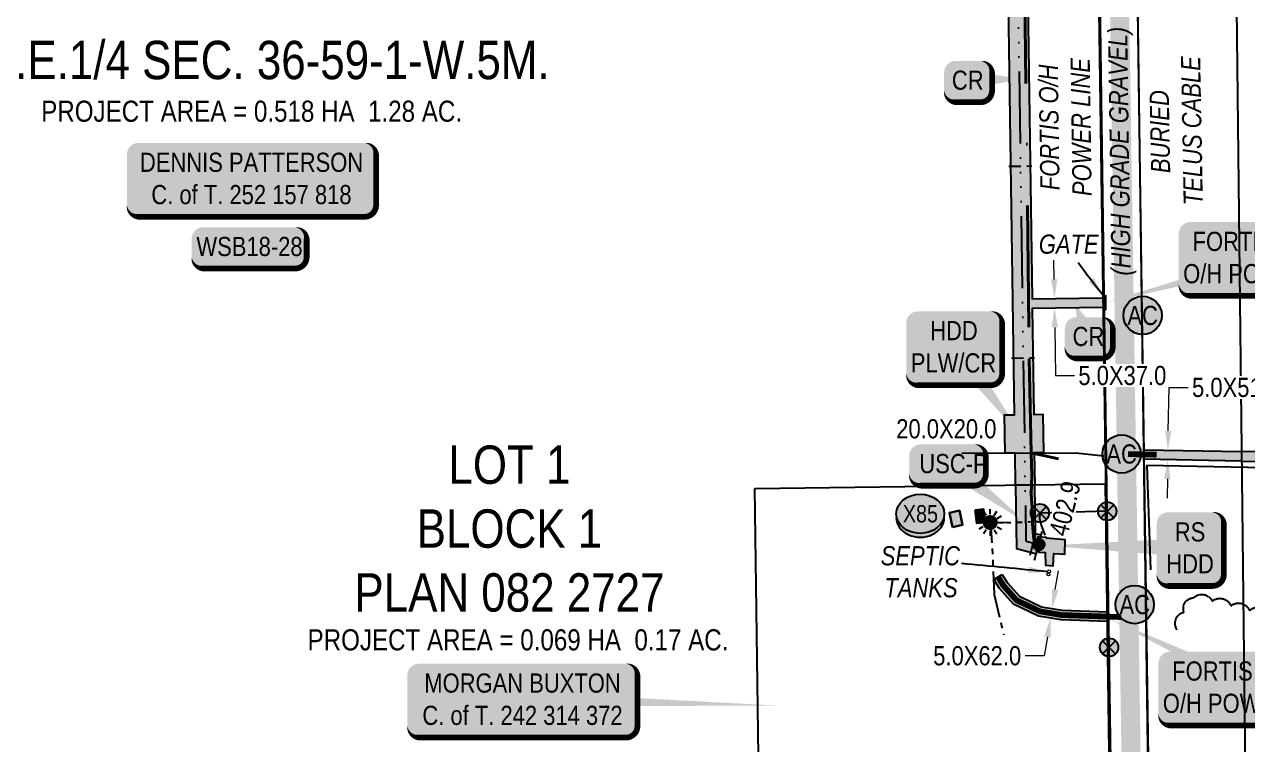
# Model space of a CAD drawing. Extents: x 57693 to 70573, y 5994359 to 6008381.
# Drawn here: x 64593 to 65230, y 5997800 to 5998175 of the extents above; entities that cross this region are included whole.
import ezdxf
from ezdxf.enums import TextEntityAlignment as Align

# ---------------------------------------------------------------- set-up
doc = ezdxf.new("R2010")
doc.units = 0
doc.header["$LTSCALE"] = 5
doc.header["$PDSIZE"] = -3
for name, pattern in [('0', [1, 1, 0]), ('COOP2', [10, 5, -1, 0, -1, 0, -1, 0, -1, 0, -1]), ('DASHDOT', [25.4, 12.7, -6.35, 0, -6.35]), ('foc-TIELINE', [1.875, 1.25, -0.625]), ('POWERLINE5', [7.8, 2.4, -0.6, 0.6, -0.6, 0.6, -0.6, 2.4])]:
    doc.linetypes.add(name, pattern=pattern)
doc.layers.get('Defpoints').update_dxf_attribs({"color": 9})
for name, color, linetype in [('AS-FENCE', 48, 'foc-FENCE'), ('AS-OWNER', 7, 'Continuous'), ('AS-POWER', 104, 'foc-POWER'), ('AS-POWER-EXISTING', 72, 'POWERLINE5'), ('AS-POWER-EXISTING-PP', 72, 'Continuous'), ('AS-POWER-T', 104, 'Continuous'), ('AS-RESIDENCE', 14, 'Continuous'), ('AS-ROADS', 254, 'Continuous'), ('AS-SYMBOL', 7, 'Continuous'), ('AS-TELEPHONE', 224, 'foc-TEL'), ('AS-TELEPHONE-T', 224, 'Continuous'), ('C-SYMBOL', 7, 'Continuous'), ('CG-NOTES', 7, 'Continuous'), ('L-AREAREQUIRED', 7, 'Continuous'), ('L-SEC', 7, 'Continuous'), ('L-TITLEDB', 4, 'Continuous'), ('P-APEX RECON PAY ITEMS', 240, 'Continuous'), ('P-APEX RECON-10m BUFFER', 51, 'COOP2'), ('P-APEX RECON-LINE LIST', 240, 'Continuous'), ('P-APEX RECON-URBAN', 30, 'COOP2'), ('P-APEX RECON-WORK AREA', 104, 'Continuous'), ('P-BUFFER-PURPLE', 187, 'foc-TIELINE'), ('P-BUFFER-PURPLE-T', 187, 'Continuous'), ('P-CROSSINGS', 250, 'Continuous'), ('T-BUSH', 110, '0')]:
    doc.layers.add(name, color=color, linetype=linetype)
for name, color, linetype, lineweight in [('AS-GENERAL', 48, 'Continuous', 18), ('AS-RECON EXISTING', 151, 'DASHDOT', 40), ('P-APEX RECON-TWS-T', 104, 'Continuous', 9), ('T-TEXT', 48, 'Continuous', 18)]:
    doc.layers.add(name, color=color, linetype=linetype, lineweight=lineweight)
doc.layers.add('AS-STRUCTURE', color=7, linetype='Continuous', lineweight=30, true_color=0x595959)
doc.layers.add('AS-STRUCTURE-H', color=7, linetype='Continuous', true_color=0xa8a8a8)
doc.layers.add('P-APEX RECON-TO BE DRILLED-H', color=7, linetype='Continuous', true_color=0xffafe1)
doc.styles.add('1.8', font='ARIALN.TTF', dxfattribs={"height": 2})
doc.styles.add('100L', font='ARIALN.TTF', dxfattribs={"height": 11})
doc.styles.add('175L', font='ARIALN.TTF', dxfattribs={"height": 10})
doc.styles.add('80', font='ARIALN.TTF', dxfattribs={"height": 10})
doc.styles.add('80CG', font='ARIALN.TTF', dxfattribs={"height": 10})
doc.styles.add('80LS', font='ARIALNI.TTF', dxfattribs={"height": 10})
doc.styles.add('Crossing', font='ARIALN.TTF', dxfattribs={"height": 10})
doc.styles.add('foc-LtypeFont', font='ARIALN.TTF', dxfattribs={"height": 7.35})
doc.linetypes.add('foc-FENCE', pattern='A,10,-1,["X",foc-LtypeFont,S=0.2,R=0,X=-0.625,Y=-0.75],-1.24', length=12.24)
doc.linetypes.add('foc-POWER', pattern='A,6,-1,["P",foc-LtypeFont,S=0.2,R=0,X=-0.625,Y=-0.75],-1.24,4', length=12.24)
doc.linetypes.add('foc-POWER-NOLINE', pattern='A,0,-4,["P",foc-LtypeFont,S=0.2,R=0,X=-0.625,Y=-0.75],-8.24', length=12.24)
doc.linetypes.add('foc-TEL', pattern='A,2,-1,["T",foc-LtypeFont,S=0.2,R=0,X=-0.425,Y=-0.75],-1.24,8', length=12.24)
doc.dimstyles.new('Compass 5 000', dxfattribs={"dimscale": 5, "dimtxt": 9, "dimasz": 2, "dimexe": 0.2, "dimexo": 0.0625, "dimgap": 0.5, "dimtad": 0, "dimtih": 1, "dimtoh": 1, "dimzin": 0, "dimdsep": 46, "dimtxsty": '80CG', "dimcen": 0.1, "dimse1": 1, "dimse2": 1, "dimclrd": 256, "dimclrt": 256, "dimaunit": 1, "dimadec": 4, "dimazin": 0, "dimtfac": 0.06, "dimtofl": 0, "dimtmove": 0, "dimatfit": 1, "dimfxl": 0.2, "dimtolj": 1, "dimtzin": 0, "dimlwd": -1, "dimarcsym": 0})

# ---------------------------------------------------------------- blocks, each defined once
blk = doc.blocks.new('*U2465')
h = blk.add_hatch(color=59)
edge = h.paths.add_edge_path()
edge.add_line((-59, -20), (59, -20))
edge.add_arc((59, -14), 6, 270, 360)
edge.add_line((65, -14), (65, 12.5))
edge.add_arc((59, 12.5), 6, 0, 90)
edge.add_line((59, 18.5), (-59, 18.5))
edge.add_arc((-59, 12.5), 6, 90, 180)
edge.add_line((-65, 12.5), (-65, -14))
edge.add_arc((-59, -14), 6, 180, 270)
at = {"color": 1, "flags": 128}
blk.add_lwpolyline([(-59, -20, 3, 3, 0), (59, -20, 3, 3, 0.414214), (65, -14, 3, 3, 0), (65, 12.5, 3, 0, 0.414214), (59, 18.5, 0, 0, 0), (-59, 18.5, 0, 0, 0.414214), (-65, 12.5, 0, 0, 0), (-65, -14, 0, 3, 0.414214)], format="xyseb", close=True, dxfattribs=at)
blk.add_lwpolyline([(-2.96, -15.16, 0, 7.5, 0), (0, 0, 0, 0, 0)], format="xyseb", dxfattribs=at)
at = {"color": 1, "style": '80'}
blk.add_attdef('ENTER_TEXT_001', (-35.99, -5), '', height=10, dxfattribs=at)
blk = doc.blocks.new('*U433')
h = blk.add_hatch(color=59)
edge = h.paths.add_edge_path()
edge.add_line((-54, -20), (54, -20))
edge.add_arc((54, -14), 6, 270, 360)
edge.add_line((60, -14), (60, 12.5))
edge.add_arc((54, 12.5), 6, 0, 90)
edge.add_line((54, 18.5), (-54, 18.5))
edge.add_arc((-54, 12.5), 6, 90, 180)
edge.add_line((-60, 12.5), (-60, -14))
edge.add_arc((-54, -14), 6, 180, 270)
at = {"color": 1, "flags": 128}
blk.add_lwpolyline([(-54, -20, 3, 3, 0), (54, -20, 3, 3, 0.414214), (60, -14, 3, 3, 0), (60, 12.5, 3, 0, 0.414214), (54, 18.5, 0, 0, 0), (-54, 18.5, 0, 0, 0.414214), (-60, 12.5, 0, 0, 0), (-60, -14, 0, 3, 0.414214)], format="xyseb", close=True, dxfattribs=at)
blk.add_lwpolyline([(133.35, -3.33, 0, 7.5, 0), (0, 0, 0, 0, 0)], format="xyseb", dxfattribs=at)
at = {"color": 1, "style": '80'}
blk.add_attdef('ENTER_TEXT_001', (-35.99, -5), '', height=10, dxfattribs=at)
blk = doc.blocks.new('*U436')
at = {"true_color": 0xffffa8}
h = blk.add_hatch(color=51, dxfattribs=at)
edge = h.paths.add_edge_path()
edge.add_line((-24, -11.5), (24, -11.5))
edge.add_arc((24, -5.5), 6, 270, 360)
edge.add_line((30, -5.5), (30, 4))
edge.add_arc((24, 4), 6, 0, 90)
edge.add_line((24, 10), (-24, 10))
edge.add_arc((-24, 4), 6, 90, 180)
edge.add_line((-30, 4), (-30, -5.5))
edge.add_arc((-24, -5.5), 6, 180, 270)
at = {"color": 240, "flags": 128}
blk.add_lwpolyline([(-24, -11.5, 3, 3, 0), (24, -11.5, 3, 3, 0.414214), (30, -5.5, 3, 3, 0), (30, 4, 3, 0, 0.414214), (24, 10, 0, 0, 0), (-24, 10, 0, 0, 0.414214), (-30, 4, 0, 0, 0), (-30, -5.5, 0, 3, 0.414214)], format="xyseb", close=True, dxfattribs=at)
for points in [[(-24.67, -8.43, 0, 10, 0), (0, 0, 5, 5, 0)], [(21.05, -6.93, 0, 10, 0), (0, 0, 5, 5, 0)]]:
    blk.add_lwpolyline(points, format="xyseb", dxfattribs=at)
at = {"color": 4, "style": '80'}
blk.add_attdef('OTHER_001', (-14.7, -5), '', height=10, dxfattribs=at)
blk = doc.blocks.new('*U1187')
h = blk.add_hatch(color=255)
h.dxf.hatch_style = 1
edge = h.paths.add_edge_path()
edge.add_arc((0, 0), 9.99, 0, 360)
at = {"color": 170}
blk.add_circle((0, 0), 9.99, dxfattribs=at)
at = {"color": 170, "style": '175L'}
blk.add_text('AC', height=10, dxfattribs=at).set_placement((0, 0), align=Align.MIDDLE_CENTER)
blk = doc.blocks.new('POWERPOLE')
h = blk.add_hatch(color=255)
edge = h.paths.add_edge_path()
edge.add_arc((0, 0), 0.96, 0, 360)
at = {"linetype": 'Continuous'}
for p, q in [((0.68, -0.68), (-0.68, 0.68)), ((-0.68, -0.68), (0.68, 0.68))]:
    blk.add_line(p, q, dxfattribs=at)
blk.add_circle((0, 0), 0.96, dxfattribs=at)
blk = doc.blocks.new('*D1984')
at = {"layer": 'Defpoints', "color": 0, "transparency": 16777216}
for p in [(65126.71, 5998032.17), (65126.77, 5998027.18), (65129.74, 5998027.21)]:
    blk.add_point(p, dxfattribs=at)
at = {"layer": 'P-APEX RECON-TWS-T', "transparency": 16777216}
for p, q in [((65129.55, 5998042.21), (65129.43, 5998052.21)), ((65129.86, 5998017.21), (65130.16, 5997992.08)), ((65130.16, 5997992.08), (65140.16, 5997992.08))]:
    blk.add_line(p, q, dxfattribs=at)
for points in [[(65131.22, 5998042.23), (65127.89, 5998042.19), (65129.67, 5998032.21)], [(65131.52, 5998017.23), (65128.19, 5998017.19), (65129.74, 5998027.21)]]:
    blk.add_solid(points, dxfattribs=at)
at = {"layer": 'P-APEX RECON-TWS-T', "transparency": 16777216, "insert": (65165.08, 5997992.08), "char_height": 10, "attachment_point": 5, "style": '80CG', "bg_fill": 3, "box_fill_scale": 1.1, "bg_fill_color": 256, "bg_fill_true_color": 13158600, "bg_fill_transparency": 0}
blk.add_mtext('\\A1;5.0X37.0', dxfattribs=at)
blk = doc.blocks.new('*U1985')
h = blk.add_hatch(color=255)
edge = h.paths.add_edge_path()
edge.add_line((-44, -20), (44, -20))
edge.add_arc((44, -14), 6, 270, 360)
edge.add_line((50, -14), (50, 12.5))
edge.add_arc((44, 12.5), 6, 0, 90)
edge.add_line((44, 18.5), (-44, 18.5))
edge.add_arc((-44, 12.5), 6, 90, 180)
edge.add_line((-50, 12.5), (-50, -14))
edge.add_arc((-44, -14), 6, 180, 270)
at = {"color": 104, "flags": 128}
blk.add_lwpolyline([(-44, -20, 3, 3, 0), (44, -20, 3, 3, 0.414214), (50, -14, 3, 3, 0), (50, 12.5, 3, 0, 0.414214), (44, 18.5, 0, 0, 0), (-44, 18.5, 0, 0, 0.414214), (-50, 12.5, 0, 0, 0), (-50, -14, 0, 3, 0.414214)], format="xyseb", close=True, dxfattribs=at)
blk.add_lwpolyline([(-88.59, -23.7, 0, 7.5, 0), (0, 0, 0, 0, 0)], format="xyseb", dxfattribs=at)
at = {"color": 104, "style": '80'}
blk.add_attdef('ENTER_TEXT_001', (-26.85, -4.92), '', height=10, dxfattribs=at)
blk = doc.blocks.new('lightpole')
h = blk.add_hatch(color=255)
h.dxf.hatch_style = 1
h.paths.add_polyline_path([(-0.78, 0, 1), (0.78, 0, 1)])
h.paths.add_polyline_path([(0.68, 0, -1), (-0.68, 0, -1)], flags=16)
h = blk.add_hatch(color=13)
h.dxf.hatch_style = 1
edge = h.paths.add_edge_path()
edge.add_arc((0, 0), 0.682, 0, 360)
at = {"color": 13}
for p, q in [((0, 0.86), (0, 1.38)), ((-0.86, 0), (-1.38, 0)), ((-0.75, 0.43), (-1.19, 0.69)), ((-0.43, 0.75), (-0.69, 1.19)), ((0.43, 0.75), (0.69, 1.19)), ((0.75, 0.43), (1.19, 0.69)), ((0.86, 0), (1.38, 0)), ((-0.75, -0.43), (-1.19, -0.69)), ((-0.43, -0.75), (-0.69, -1.19)), ((0, -0.86), (0, -1.38)), ((0.43, -0.75), (0.69, -1.19)), ((0.75, -0.43), (1.19, -0.69))]:
    blk.add_line(p, q, dxfattribs=at)
blk.add_circle((0, 0), 0.682, dxfattribs=at)
blk = doc.blocks.new('RISER')
h = blk.add_hatch(color=255)
h.dxf.hatch_style = 1
edge = h.paths.add_edge_path()
edge.add_arc((0, 0), 0.7, 0, 360)
blk.add_hatch(color=13).paths.add_polyline_path([(0.58, -0.15), (-0.58, -0.15, 0.774597)])
at = {"color": 13}
blk.add_line((-0.58, -0.15), (0.58, -0.15), dxfattribs=at)
blk.add_circle((0, 0), 0.6, dxfattribs=at)
blk = doc.blocks.new('*U1986')
at = {"true_color": 0xffffa8}
h = blk.add_hatch(color=51, dxfattribs=at)
edge = h.paths.add_edge_path()
edge.add_line((-6.5, -11.5), (6.5, -11.5))
edge.add_arc((6.5, -5.5), 6, 270, 360)
edge.add_line((12.5, -5.5), (12.5, 4))
edge.add_arc((6.5, 4), 6, 0, 90)
edge.add_line((6.5, 10), (-6.5, 10))
edge.add_arc((-6.5, 4), 6, 90, 180)
edge.add_line((-12.5, 4), (-12.5, -5.5))
edge.add_arc((-6.5, -5.5), 6, 180, 270)
at = {"color": 240, "flags": 128}
blk.add_lwpolyline([(-6.5, -11.5, 3, 3, 0), (6.5, -11.5, 3, 3, 0.414214), (12.5, -5.5, 3, 3, 0), (12.5, 4, 3, 0, 0.414214), (6.5, 10, 0, 0, 0), (-6.5, 10, 0, 0, 0.414214), (-12.5, 4, 0, 0, 0), (-12.5, -5.5, 0, 3, 0.414214)], format="xyseb", close=True, dxfattribs=at)
for points in [[(27.62, 0.72, 0, 10, 0), (0, 0, 5, 5, 0)], [(11.03, -3.01, 0, 10, 0), (0, 0, 5, 5, 0)]]:
    blk.add_lwpolyline(points, format="xyseb", dxfattribs=at)
at = {"color": 4, "style": '80'}
blk.add_attdef('OTHER_001', (-14.7, -5), '', height=10, dxfattribs=at)
blk = doc.blocks.new('*U1987')
at = {"true_color": 0xffffa8}
h = blk.add_hatch(color=51, dxfattribs=at)
edge = h.paths.add_edge_path()
edge.add_line((-6.5, -11.5), (6.5, -11.5))
edge.add_arc((6.5, -5.5), 6, 270, 360)
edge.add_line((12.5, -5.5), (12.5, 4))
edge.add_arc((6.5, 4), 6, 0, 90)
edge.add_line((6.5, 10), (-6.5, 10))
edge.add_arc((-6.5, 4), 6, 90, 180)
edge.add_line((-12.5, 4), (-12.5, -5.5))
edge.add_arc((-6.5, -5.5), 6, 180, 270)
at = {"color": 240, "flags": 128}
for points in [[(-7.2, 17.08, 0, 10, 0), (0, 0, 5, 5, 0)], [(11.03, -3.01, 0, 10, 0), (0, 0, 5, 5, 0)]]:
    blk.add_lwpolyline(points, format="xyseb", dxfattribs=at)
blk.add_lwpolyline([(-6.5, -11.5, 3, 3, 0), (6.5, -11.5, 3, 3, 0.414214), (12.5, -5.5, 3, 3, 0), (12.5, 4, 3, 0, 0.414214), (6.5, 10, 0, 0, 0), (-6.5, 10, 0, 0, 0.414214), (-12.5, 4, 0, 0, 0), (-12.5, -5.5, 0, 3, 0.414214)], format="xyseb", close=True, dxfattribs=at)
at = {"color": 4, "style": '80'}
blk.add_attdef('OTHER_001', (-14.7, -5), '', height=10, dxfattribs=at)
blk = doc.blocks.new('*U1988')
at = {"true_color": 0xffffa8}
h = blk.add_hatch(color=51, dxfattribs=at)
edge = h.paths.add_edge_path()
edge.add_line((-19, -20), (19, -20))
edge.add_arc((19, -14), 6, 270, 360)
edge.add_line((25, -14), (25, 12.5))
edge.add_arc((19, 12.5), 6, 0, 90)
edge.add_line((19, 18.5), (-19, 18.5))
edge.add_arc((-19, 12.5), 6, 90, 180)
edge.add_line((-25, 12.5), (-25, -14))
edge.add_arc((-19, -14), 6, 180, 270)
at = {"color": 240, "flags": 128}
blk.add_lwpolyline([(-19, -20, 3, 3, 0), (19, -20, 3, 3, 0.414214), (25, -14, 3, 3, 0), (25, 12.5, 3, 0, 0.414214), (19, 18.5, 0, 0, 0), (-19, 18.5, 0, 0, 0.414214), (-25, 12.5, 0, 0, 0), (-25, -14, 0, 3, 0.414214)], format="xyseb", close=True, dxfattribs=at)
for points in [[(36.63, -48.53, 0, 10, 0), (0, 0, 5, 5, 0)], [(11.03, -3.01, 0, 10, 0), (0, 0, 5, 5, 0)]]:
    blk.add_lwpolyline(points, format="xyseb", dxfattribs=at)
at = {"color": 4, "style": '80'}
blk.add_attdef('OTHER_001', (-14.7, -5), '', height=10, dxfattribs=at)
blk = doc.blocks.new('*U1989')
at = {"true_color": 0xffffa8}
h = blk.add_hatch(color=51, dxfattribs=at)
edge = h.paths.add_edge_path()
edge.add_line((-14, -11.5), (14, -11.5))
edge.add_arc((14, -5.5), 6, 270, 360)
edge.add_line((20, -5.5), (20, 4))
edge.add_arc((14, 4), 6, 0, 90)
edge.add_line((14, 10), (-14, 10))
edge.add_arc((-14, 4), 6, 90, 180)
edge.add_line((-20, 4), (-20, -5.5))
edge.add_arc((-14, -5.5), 6, 180, 270)
at = {"color": 240, "flags": 128}
blk.add_lwpolyline([(-14, -11.5, 3, 3, 0), (14, -11.5, 3, 3, 0.414214), (20, -5.5, 3, 3, 0), (20, 4, 3, 0, 0.414214), (14, 10, 0, 0, 0), (-14, 10, 0, 0, 0.414214), (-20, 4, 0, 0, 0), (-20, -5.5, 0, 3, 0.414214)], format="xyseb", close=True, dxfattribs=at)
for points in [[(40.75, -30.53, 0, 10, 0), (0, 0, 5, 5, 0)], [(11.03, -3.01, 0, 10, 0), (0, 0, 5, 5, 0)]]:
    blk.add_lwpolyline(points, format="xyseb", dxfattribs=at)
at = {"color": 4, "style": '80'}
blk.add_attdef('OTHER_001', (-14.7, -5), '', height=10, dxfattribs=at)
blk = doc.blocks.new('*U1990')
at = {"true_color": 0xffffa8}
h = blk.add_hatch(color=51, dxfattribs=at)
edge = h.paths.add_edge_path()
edge.add_line((-11.5, -20), (11.5, -20))
edge.add_arc((11.5, -14), 6, 270, 360)
edge.add_line((17.5, -14), (17.5, 12.5))
edge.add_arc((11.5, 12.5), 6, 0, 90)
edge.add_line((11.5, 18.5), (-11.5, 18.5))
edge.add_arc((-11.5, 12.5), 6, 90, 180)
edge.add_line((-17.5, 12.5), (-17.5, -14))
edge.add_arc((-11.5, -14), 6, 180, 270)
at = {"color": 240, "flags": 128}
blk.add_lwpolyline([(-11.5, -20, 3, 3, 0), (11.5, -20, 3, 3, 0.414214), (17.5, -14, 3, 3, 0), (17.5, 12.5, 3, 0, 0.414214), (11.5, 18.5, 0, 0, 0), (-11.5, 18.5, 0, 0, 0.414214), (-17.5, 12.5, 0, 0, 0), (-17.5, -14, 0, 3, 0.414214)], format="xyseb", close=True, dxfattribs=at)
for points in [[(-75.55, 1.1, 0, 10, 0), (0, 0, 5, 5, 0)], [(11.03, -3.01, 0, 10, 0), (0, 0, 5, 5, 0)]]:
    blk.add_lwpolyline(points, format="xyseb", dxfattribs=at)
at = {"color": 4, "style": '80'}
blk.add_attdef('OTHER_001', (-14.7, -5), '', height=10, dxfattribs=at)
blk = doc.blocks.new('*D1991')
at = {"layer": 'Defpoints', "color": 0, "transparency": 16777216}
for p in [(65127.63, 5997865.69), (65129.98, 5997865.3), (65130.8, 5997870.22)]:
    blk.add_point(p, dxfattribs=at)
at = {"layer": 'P-APEX RECON-TWS-T', "transparency": 16777216}
for p, q in [((65130.1, 5997880.48), (65131.74, 5997890.34)), ((65125.99, 5997855.82), (65124.34, 5997845.96)), ((65124.34, 5997845.96), (65114.34, 5997845.96))]:
    blk.add_line(p, q, dxfattribs=at)
for points in [[(65128.46, 5997880.75), (65131.74, 5997880.21), (65128.46, 5997870.62)], [(65124.35, 5997856.1), (65127.63, 5997855.55), (65127.63, 5997865.69)]]:
    blk.add_solid(points, dxfattribs=at)
at = {"layer": 'P-APEX RECON-TWS-T', "transparency": 16777216, "insert": (65089.42, 5997845.96), "char_height": 10, "attachment_point": 5, "style": '80CG'}
blk.add_mtext('\\A1;5.0X62.0', dxfattribs=at)
blk = doc.blocks.new('*U1992')
h = blk.add_hatch(color=255)
edge = h.paths.add_edge_path()
edge.add_line((-44, -20), (44, -20))
edge.add_arc((44, -14), 6, 270, 360)
edge.add_line((50, -14), (50, 12.5))
edge.add_arc((44, 12.5), 6, 0, 90)
edge.add_line((44, 18.5), (-44, 18.5))
edge.add_arc((-44, 12.5), 6, 90, 180)
edge.add_line((-50, 12.5), (-50, -14))
edge.add_arc((-44, -14), 6, 180, 270)
at = {"color": 104, "flags": 128}
blk.add_lwpolyline([(-76.33, 35.9, 0, 7.5, 0), (0, 0, 0, 0, 0)], format="xyseb", dxfattribs=at)
blk.add_lwpolyline([(-44, -20, 3, 3, 0), (44, -20, 3, 3, 0.414214), (50, -14, 3, 3, 0), (50, 12.5, 3, 0, 0.414214), (44, 18.5, 0, 0, 0), (-44, 18.5, 0, 0, 0.414214), (-50, 12.5, 0, 0, 0), (-50, -14, 0, 3, 0.414214)], format="xyseb", close=True, dxfattribs=at)
at = {"color": 104, "style": '80'}
blk.add_attdef('ENTER_TEXT_001', (-26.85, -4.92), '', height=10, dxfattribs=at)
blk = doc.blocks.new('*D1997')
at = {"layer": 'Defpoints', "color": 0, "transparency": 16777216}
for p in [(65188.75, 5997948.22), (65216.52, 5997947.72), (65216.61, 5997952.72)]:
    blk.add_point(p, dxfattribs=at)
at = {"layer": 'P-APEX RECON-TWS-T', "transparency": 16777216}
for p, q in [((65189.02, 5997963.21), (65189.42, 5997985.86)), ((65189.42, 5997985.86), (65199.42, 5997985.86)), ((65188.57, 5997938.22), (65188.39, 5997928.22))]:
    blk.add_line(p, q, dxfattribs=at)
for points in [[(65187.35, 5997963.24), (65190.68, 5997963.18), (65188.84, 5997953.21)], [(65186.91, 5997938.25), (65190.24, 5997938.19), (65188.75, 5997948.22)]]:
    blk.add_solid(points, dxfattribs=at)
at = {"layer": 'P-APEX RECON-TWS-T', "transparency": 16777216, "insert": (65224.34, 5997985.86), "char_height": 10, "attachment_point": 5, "style": '80CG', "bg_fill": 3, "box_fill_scale": 1.1, "bg_fill_color": 256, "bg_fill_true_color": 13158600, "bg_fill_transparency": 0}
blk.add_mtext('\\A1;5.0X51.0', dxfattribs=at)
blk = doc.blocks.new('xing2')
h = blk.add_hatch(color=50)
h.dxf.hatch_style = 1
edge = h.paths.add_edge_path()
edge.add_ellipse((0, 0), major_axis=(-12.5, 0), ratio=0.816297, start_angle=0, end_angle=360)
h = blk.add_hatch(color=250)
h.dxf.hatch_style = 1
edge = h.paths.add_edge_path()
edge.add_ellipse((0, -2.05), major_axis=(-12.5, 0), ratio=0.816297, start_angle=0, end_angle=180)
edge.add_line((12.5, -2.05), (12.5, 0))
edge.add_ellipse((0, 0), major_axis=(-12.5, 0), ratio=0.816297, start_angle=0, end_angle=180, ccw=False)
edge.add_line((-12.5, 0), (-12.5, -2.05))
at = {"color": 250}
blk.add_ellipse((0, 0), major_axis=(-12.5, 0), ratio=0.816297, dxfattribs=at)
blk.add_ellipse((0, -2.05), major_axis=(-12.5, 0), ratio=0.816297, start_param=0, end_param=3.141593, dxfattribs=at)
at = {"color": 250, "style": 'Crossing'}
blk.add_attdef('CROSSING', text='', height=9, dxfattribs=at).set_placement((0.09, 0.02), align=Align.MIDDLE_CENTER)
at = {"color": 250, "style": 'Crossing', "flags": 1}
for tag, p in [('OWNER', (0.09, -12.49)), ('DESCRIPTION', (0.09, -25.77)), ('LOCATION', (0.09, -39.3)), ('DWG_REF', (0.09, -52.84))]:
    blk.add_attdef(tag, text='', height=9, dxfattribs=at).set_placement(p, align=Align.MIDDLE_CENTER)

msp = doc.modelspace()

# ---------------------------------------------------------------- hatches: boundary and pattern name
at = {"layer": 'AS-STRUCTURE-H'}
h = msp.add_hatch(color=256, dxfattribs=at)
h.dxf.hatch_style = 1
h.paths.add_polyline_path([(65076.472, 5997913.113), (65081.796, 5997914.218), (65080.244, 5997921.694), (65074.921, 5997920.59)])
h = msp.add_hatch(color=256, dxfattribs=at)
h.dxf.hatch_style = 1
h.paths.add_polyline_path([(65088.424, 5997921.945), (65092.713, 5997922.4), (65093.443, 5997915.526), (65089.154, 5997915.07)])
h = msp.add_hatch(color=256, dxfattribs=at)
h.dxf.hatch_style = 1
h.paths.add_polyline_path([(65120.877, 5997907.929), (65120.652, 5997904.312), (65121.63, 5997904.251), (65121.51, 5997899.934), (65124.913, 5997899.764), (65124.993, 5997893.189), (65129.039, 5997892.979), (65129.394, 5997899.294), (65135.141, 5997898.96), (65135.357, 5997906.399), (65125.468, 5997907.261), (65125.486, 5997907.691)])
at = {"layer": 'P-APEX RECON-10m BUFFER'}
h = msp.add_hatch(color=256, dxfattribs=at)
h.dxf.hatch_style = 1
h.paths.add_polyline_path([(65098.977, 5998293.695), (65098.696, 5998313.611), (65118.923, 5998313.722), (65119.293, 5998293.72), (65114.245, 5998293.714), (65117.997, 5998032.067), (65154.98, 5998032.517), (65155.051, 5998027.521), (65118.068, 5998027.071), (65118.861, 5997971.839), (65123.607, 5997971.907), (65123.893, 5997951.924), (65119.147, 5997951.856), (65119.387, 5997935.162), (65109.395, 5997935.025), (65109.156, 5997951.713), (65103.91, 5997951.638), (65103.624, 5997971.621), (65108.869, 5997971.696), (65104.251, 5998293.702)])
h = msp.add_hatch(color=256, dxfattribs=at)
h.dxf.hatch_style = 1
h.paths.add_polyline_path([(65227.219, 5997952.531), (65227.276, 5997947.533), (65176.289, 5997948.44), (65176.217, 5997953.438)])
h = msp.add_hatch(color=256, dxfattribs=at)
h.dxf.hatch_style = 1
h.paths.add_polyline_path([(65227.276, 5997947.533), (65247.387, 5997947.175), (65247.33, 5997952.173), (65227.219, 5997952.531)])
h = msp.add_hatch(color=256, dxfattribs=at)
h.dxf.hatch_style = 1
h.paths.add_polyline_path([(65109.395, 5997935.025), (65109.871, 5997901.86), (65120.253, 5997899.175), (65122.755, 5997908.849), (65119.753, 5997909.625), (65119.387, 5997935.162)])
h = msp.add_hatch(color=256, dxfattribs=at)
h.dxf.hatch_style = 1
h.paths.add_polyline_path([(65102.41, 5997888.44), (65105.04, 5997884.164), (65111.447, 5997877.002), (65122.864, 5997871.548), (65133.737, 5997869.736), (65157.318, 5997868.925), (65157.39, 5997863.924), (65133.238, 5997864.754), (65121.347, 5997866.736), (65108.391, 5997872.925), (65101.018, 5997881.165), (65098.154, 5997885.822)])
at = {"layer": 'P-APEX RECON-TO BE DRILLED-H'}
h = msp.add_hatch(color=256, dxfattribs=at)
h.dxf.hatch_style = 1
h.paths.add_polyline_path([(65114.063, 5997957.928), (65119.059, 5997958), (65119.753, 5997909.625), (65122.755, 5997908.849), (65120.253, 5997899.175), (65109.871, 5997901.86), (65109.068, 5997957.856)])

# ---------------------------------------------------------------- linework, layer by layer
at = {"layer": 'AS-FENCE', "flags": 128}
for points in [[(65155.496, 5997950.039), (65140.757, 5997951.597), (65081.377, 5997951.497)], [(65413.936, 5997940.467), (65177.796, 5997945.194), (65179.805, 5997890.851)]]:
    msp.add_lwpolyline(points, dxfattribs=at)
at = {"layer": 'AS-GENERAL'}
for centre in [(65126.86, 5997890.02), (65126.5, 5997888.44)]:
    msp.add_circle(centre, 0.749, dxfattribs=at)
at = {"layer": 'AS-POWER'}
msp.add_line((65157.191, 5997921.381), (65122.097, 5997920.397), dxfattribs=at)
at = {"layer": 'AS-POWER', "flags": 128}
for points in [[(65157.191, 5997921.381), (65149.73, 5998465.84)], [(65165.137, 5997375.603), (65158.191, 5997850.404), (65157.191, 5997921.381)]]:
    msp.add_lwpolyline(points, dxfattribs=at)
at = {"layer": 'AS-POWER-EXISTING', "flags": 128}
for points in [[(65095.138, 5997916.713), (65097.373, 5997915.597), (65105.068, 5997915.441), (65109.013, 5997915.635), (65115.172, 5997915.695), (65118.916, 5997916.029), (65121.725, 5997916.358)], [(65095.138, 5997916.713), (65096.535, 5997912.584), (65097.187, 5997903.839), (65098.209, 5997878.233), (65102.047, 5997861.572), (65103.309, 5997856.847)], [(65122.097, 5997920.397), (65121.934, 5997917.618), (65122.821, 5997914.163), (65124.93, 5997907.814)]]:
    msp.add_lwpolyline(points, dxfattribs=at)
at = {"layer": 'AS-RECON EXISTING', "flags": 128}
for points in [[(65267.266, 5998473.801), (65267.385, 5998471.121), (65267.198, 5998464.468), (65268.327, 5998464.3), (65278.03, 5998464.195), (65291.532, 5998463.924), (65299.999, 5998463.08), (65312.424, 5998462.469), (65331.736, 5998460.448), (65348.137, 5998458.589), (65365.799, 5998457.081), (65381.901, 5998455.562), (65445.726, 5998448.731), (65446.373, 5998447.469), (65446.559, 5998445.855), (65447.023, 5998436.451), (65446.835, 5998419.474), (65446.914, 5998417.358), (65447.119, 5998411.861), (65447.016, 5998404.154), (65446.947, 5998403.284), (65447.273, 5998391.849), (65448.045, 5998372.103), (65449.289, 5998346.663), (65450.972, 5998304.901), (65402.277, 5998304.621), (65393.602, 5998303.911), (65377.122, 5998302.998), (65329.481, 5998303.296), (65232.866, 5998301.666), (65189.796, 5998301.285), (65181.856, 5998301.214), (65142.001, 5998301.155), (65112.966, 5998299.604), (65116.68, 5997994.131)], [(65116.558, 5998000.723), (65117.581, 5997951.719), (65135.431, 5997947.803)], [(65121.402, 5997903.893), (65120.889, 5997904.239), (65120.267, 5997904.731), (65119.037, 5997905.852), (65118.772, 5997908.438), (65118.295, 5997914.829), (65118.206, 5997920.847), (65117.562, 5997930.184), (65117.934, 5997939.754), (65117.581, 5997951.719)]]:
    msp.add_lwpolyline(points, dxfattribs=at)
at = {"layer": 'AS-RESIDENCE', "flags": 128}
msp.add_lwpolyline([(65120.877, 5997907.929), (65120.652, 5997904.312), (65121.63, 5997904.251), (65121.51, 5997899.934), (65124.913, 5997899.764), (65124.993, 5997893.189), (65129.039, 5997892.979), (65129.394, 5997899.294), (65135.141, 5997898.96), (65135.357, 5997906.399), (65125.468, 5997907.261), (65125.486, 5997907.691), (65120.877, 5997907.929)], dxfattribs=at)
at = {"layer": 'AS-ROADS', "flags": 128}
for points, const_width in [([(65075.299, 6004280.926), (65091.006, 6002993.903), (65099.505, 6002521.34), (65111.344, 6001737.821), (65124.757, 6000932.43), (65125.889, 6000881.5), (65127.248, 6000854.337), (65127.928, 6000831.702), (65127.248, 6000797.975), (65126.566, 6000768.579), (65125.66, 6000755.677), (65126.566, 6000723.901), (65128.378, 6000674.555), (65127.699, 6000640.602), (65139.497, 5999837.648), (65150.936, 5999013.719), (65172.534, 5997603.263), (65172.769, 5997576.238), (65173.004, 5997542.398), (65174.65, 5997493.519)], 9.993), ([(65167.961, 5997951.122), (65182.903, 5997950.835)], 3), ([(65164.597, 5997866.175), (65133.487, 5997867.245), (65122.106, 5997869.142), (65109.919, 5997874.964), (65103.029, 5997882.664), (65100.282, 5997887.131)], 2.998)]:
    msp.add_lwpolyline(points, dxfattribs=dict(at, const_width=const_width))
at = {"layer": 'AS-STRUCTURE'}
for points in [[(65076.472, 5997913.113), (65081.796, 5997914.218), (65080.244, 5997921.694), (65074.921, 5997920.59)], [(65088.424, 5997921.945), (65092.713, 5997922.4), (65093.443, 5997915.526), (65089.154, 5997915.07)]]:
    msp.add_lwpolyline(points, close=True, dxfattribs=at)
at = {"layer": 'AS-TELEPHONE', "flags": 128}
msp.add_lwpolyline([(65179.661, 5997707.559), (65168.779, 5998511.664), (65157.007, 5999336.261)], dxfattribs=at)
at = {"layer": 'L-SEC', "flags": 128}
for points in [[(65148.134, 5998511.399), (65159.629, 5997707.275)], [(65168.237, 5998511.687), (65179.732, 5997707.562)], [(65223.16, 5998306.58), (65230.016, 5997708.62)]]:
    msp.add_lwpolyline(points, dxfattribs=at)
at = {"layer": 'L-TITLEDB', "flags": 128}
for points in [[(64973.433, 5997933.163), (65156.122, 5997935.665)], [(65156.122, 5997935.665), (65159.246, 5997707.398)], [(64976.559, 5997704.851), (64973.433, 5997933.163)]]:
    msp.add_lwpolyline(points, dxfattribs=at)
at = {"layer": 'P-APEX RECON-URBAN', "ltscale": 1.5, "flags": 128}
msp.add_lwpolyline([(65111.967, 5998299.564), (65109.182, 5998298.324), (65114.063, 5997957.928), (65114.812, 5997905.743), (65121.504, 5997904.012)], dxfattribs=at)
at = {"layer": 'P-APEX RECON-WORK AREA', "flags": 128}
for points in [[(65098.977, 5998293.695), (65098.696, 5998313.611), (65118.923, 5998313.722), (65119.293, 5998293.72), (65114.245, 5998293.714), (65117.997, 5998032.067), (65154.98, 5998032.517), (65155.051, 5998027.521), (65118.068, 5998027.071), (65118.861, 5997971.839), (65123.607, 5997971.907), (65123.893, 5997951.924), (65119.147, 5997951.856), (65119.387, 5997935.162), (65109.395, 5997935.025), (65109.156, 5997951.713), (65103.91, 5997951.638), (65103.624, 5997971.621), (65108.869, 5997971.696), (65104.251, 5998293.702)], [(65227.219, 5997952.531), (65227.276, 5997947.533), (65176.289, 5997948.44), (65176.217, 5997953.438)], [(65227.276, 5997947.533), (65247.387, 5997947.175), (65247.33, 5997952.173), (65227.219, 5997952.531)], [(65109.395, 5997935.025), (65109.871, 5997901.86), (65120.253, 5997899.175), (65122.755, 5997908.849), (65119.753, 5997909.625), (65119.387, 5997935.162)], [(65102.41, 5997888.44), (65105.04, 5997884.164), (65111.447, 5997877.002), (65122.864, 5997871.548), (65133.737, 5997869.736), (65157.318, 5997868.925), (65157.39, 5997863.924), (65133.238, 5997864.754), (65121.347, 5997866.736), (65108.391, 5997872.925), (65101.018, 5997881.165), (65098.154, 5997885.822)]]:
    msp.add_lwpolyline(points, close=True, dxfattribs=at)
at = {"layer": 'P-BUFFER-PURPLE'}
for p, q in [((65105.838, 5998101.162), (65117.837, 5998101.334)), ((65107.272, 5998001.172), (65119.271, 5998001.344)), ((65117.05, 5997898.482), (65120.054, 5997910.1)), ((65119.342, 5997895.824), (65123.347, 5997911.315))]:
    msp.add_line(p, q, dxfattribs=at)
at = {"layer": 'T-BUSH', "flags": 128}
msp.add_lwpolyline([(65193.699, 5997859.495, -0.5205671), (65197.24, 5997868.848, -0.5205671), (65202.156, 5997876.209, -0.5205671), (65211.939, 5997874.48, -0.5205671), (65221.631, 5997872.015, -0.5205671), (65231.322, 5997869.549, -0.5205671), (65241.135, 5997867.636, -0.5205671), (65250.966, 5997865.808, -0.5205671), (65260.864, 5997864.417, -0.5205671), (65270.798, 5997863.272, -0.5205671), (65280.732, 5997862.126, -0.5205671), (65290.637, 5997860.753, -0.5205671), (65300.542, 5997859.379, -0.5205671), (65310.448, 5997858.005, -0.5205671), (65320.436, 5997857.841, -0.5205671), (65330.436, 5997857.841, -0.5205671), (65340.36, 5997856.612, -0.5205671), (65350.325, 5997856.055, -0.5205671), (65360.325, 5997856.055, -0.5205671), (65370.31, 5997855.869, -0.5205671), (65380.174, 5997854.226, -0.5205671), (65389.816, 5997851.688, -0.5205671), (65399.32, 5997848.579, -0.5205671), (65408.992, 5997846.048, -0.5205671), (65418.643, 5997843.431, -0.5205671), (65428.232, 5997840.603, -0.5205671), (65437.709, 5997837.411, -0.5205671), (65447.186, 5997834.219, -0.5205671), (65456.975, 5997832.256, -0.5205671), (65466.828, 5997830.549, -0.5205671), (65476.681, 5997828.843, -0.5205671), (65486.355, 5997826.341, -0.5205671), (65495.82, 5997823.49, -0.5205671), (65497.841, 5997813.724, -0.5205671), (65501.215, 5997804.311, -0.5205671), (65501.559, 5997794.411, -0.5205671), (65500.931, 5997784.442, -0.5205671), (65500.223, 5997778.786, -0.5205671)], format="xyb", dxfattribs=at)

# ---------------------------------------------------------------- block references
at = {"layer": 'AS-OWNER'}
ref = msp.add_blockref('*U2465', (64711.122, 5998094.85), dxfattribs=dict(at, xscale=0.999252397, yscale=0.999252397, zscale=0.999252397, rotation=359.9999884413987))
ref.add_attrib('ENTER_TEXT_001', 'DENNIS PATTERSON', (64652.983, 5998098.266), dxfattribs={"layer": '0', "color": 1, "height": 9.99252, "rotation": 359.999988, "style": '80'})
ref.add_attrib('ENTER_TEXT_002', 'C. of T. 252 157 818', (64658.917, 5998081.434), dxfattribs={"layer": '0', "color": 1, "height": 9.99252, "rotation": 359.999988, "style": '80'})
ref = msp.add_blockref('*U433', (64852.357, 5997823.372), dxfattribs=dict(at, xscale=0.999252397, yscale=0.999252397, zscale=0.999252397, rotation=359.9999884413987))
ref.add_attrib('ENTER_TEXT_001', 'MORGAN BUXTON', (64801.216, 5997826.788), dxfattribs={"layer": '0', "color": 1, "height": 9.99252, "rotation": 359.999988, "style": '80'})
ref.add_attrib('ENTER_TEXT_002', 'C. of T. 242 314 372', (64800.196, 5997809.956), dxfattribs={"layer": '0', "color": 1, "height": 9.99252, "rotation": 359.999988, "style": '80'})
at = {"layer": 'AS-POWER-EXISTING-PP', "xscale": 4.996261984999982, "yscale": 4.996261984999982, "zscale": 4.996261984999982}
for p in [(65122.097, 5997920.397), (65157.19, 5997921.38), (65158.19, 5997850.4)]:
    msp.add_blockref('POWERPOLE', p, dxfattribs=at)
at = {"layer": 'AS-POWER-T'}
ref = msp.add_blockref('*U1992', (65233.853, 5997829.649), dxfattribs=dict(at, xscale=0.999252397, yscale=0.999252397, zscale=0.999252397))
ref.add_attrib('ENTER_TEXT_001', 'FORTIS 3-WIRE', (65191.071, 5997833.065), dxfattribs={"layer": '0', "color": 104, "height": 9.99252, "style": '80'})
ref.add_attrib('ENTER_TEXT_002', 'O/H POWER LINE', (65186.167, 5997816.233), dxfattribs={"layer": '0', "color": 104, "height": 9.99252, "style": '80'})
at = {"layer": 'AS-SYMBOL', "xscale": 4.996261984999982, "yscale": 4.996261984999982, "zscale": 4.996261984999982}
for name, p in [('lightpole', (65096.16, 5997915.46)), ('RISER', (65121.5, 5997904.01))]:
    msp.add_blockref(name, p, dxfattribs=at)
at = {"layer": 'CG-NOTES', "xscale": 0.999252397, "yscale": 0.999252397, "zscale": 0.999252397}
for p in [(65164.7, 5997951.205), (65171.547, 5997872.7)]:
    msp.add_blockref('*U1187', p, dxfattribs=at)
at = {"layer": 'P-APEX RECON PAY ITEMS'}
ref = msp.add_blockref('*U1986', (65084.673, 5998146.079), dxfattribs=dict(at, xscale=0.999252397, yscale=0.999252397, zscale=0.999252397))
ref.add_attrib('OTHER_001', 'CR', (65076.218, 5998141.079), dxfattribs={"layer": '0', "color": 4, "height": 9.9925, "style": '80'})
ref = msp.add_blockref('*U1988', (65077.429, 5998007.019), dxfattribs=dict(at, xscale=0.999252397, yscale=0.999252397, zscale=0.999252397))
ref.add_attrib('OTHER_001', 'HDD', (65064.911, 5998010.523), dxfattribs={"layer": '0', "color": 4, "height": 9.9925, "style": '80'})
ref.add_attrib('OTHER_002', 'PLW/CR', (65054.813, 5997993.692), dxfattribs={"layer": '0', "color": 4, "height": 9.9925, "style": '80'})
at = {"layer": 'P-APEX RECON PAY ITEMS', "xscale": 0.999252397, "yscale": 0.999252397, "zscale": 0.999252397}
msp.add_blockref('*U1989', (65073.951, 5997946.186), dxfattribs=at).add_auto_attribs({'OTHER_001': 'USC-P'})
at = {"layer": 'P-APEX RECON-LINE LIST'}
ref = msp.add_blockref('*U436', (64709.909, 5998059.384), dxfattribs=dict(at, xscale=0.999252397, yscale=0.999252397, zscale=0.999252397, rotation=359.9999884413987))
ref.add_attrib('OTHER_001', 'WSB18-28', (64682.416, 5998054.384), dxfattribs={"layer": '0', "color": 4, "height": 9.9925, "rotation": 359.999988, "style": '80'})
at = {"layer": 'P-CROSSINGS', "xscale": 0.999252397, "yscale": 0.999252397, "zscale": 0.999252397}
msp.add_blockref('xing2', (65059.737, 5997920.026), dxfattribs=at).add_auto_attribs({'CROSSING': 'X85'})

# ---------------------------------------------------------------- texts
at = {"layer": 'AS-POWER-T', "linetype": 'foc-POWER-NOLINE', "insert": (65122.42, 5998084.974), "char_height": 10.00952, "attachment_point": 1, "rotation": 90.815241, "style": '175L'}
msp.add_mtext_dynamic_manual_height_columns('\\pi3.6106;{\\fArial Narrow|b0|i1|c0|p34;FORTIS O/H\\P\\pi0.35373;POWER LINE}', width=72.65859, gutter_width=50, heights=[0], dxfattribs=at)
at = {"layer": 'AS-TELEPHONE-T', "insert": (65180.377, 5998079.664), "char_height": 10.00952, "attachment_point": 1, "rotation": 91.047341, "style": '175L'}
msp.add_mtext_dynamic_manual_height_columns('\\pi17.835;{\\fArial Narrow|b0|i1|c0|p34;BURIED\\P\\pi0.79286;TELUS CABLE}', width=78.40505, gutter_width=50, heights=[0], dxfattribs=at)
at = {"layer": 'C-SYMBOL', "color": 3, "style": '175L'}
msp.add_text('N.E.1/4 SEC. 36-59-1-W.5M.', height=19.98505, rotation=359.999988, dxfattribs=at).set_placement((64718.979, 5998140.599), align=Align.BOTTOM_CENTER)
at = {"layer": 'C-SYMBOL', "color": 3, "insert": (64845.584, 5997955.639), "char_height": 19.98505, "width": 160.72096, "attachment_point": 2, "rotation": 359.999988, "style": '175L'}
msp.add_mtext('LOT 1\\PBLOCK 1\\PPLAN 082 2727', dxfattribs=at)
at = {"layer": 'L-AREAREQUIRED', "color": 5, "style": '100L'}
for s, p in [('PROJECT AREA = 0.518 HA  1.28 AC.', (64711.195, 5998121.086)), ('PROJECT AREA = 0.069 HA  0.17 AC.', (64850.039, 5997845.519))]:
    msp.add_text(s, height=10.99178, rotation=359.999988, dxfattribs=at).set_placement(p, align=Align.BOTTOM_CENTER)
at = {"layer": 'P-APEX RECON-TWS-T', "insert": (65047.237, 5997969.346), "char_height": 9.9925, "attachment_point": 1, "style": '175L'}
msp.add_mtext_dynamic_manual_height_columns('20.0X20.0', width=78.94687, gutter_width=50, heights=[0], dxfattribs=at)
at = {"layer": 'T-TEXT', "char_height": 9.99252, "attachment_point": 1, "style": '1.8'}
for s, width, insert in [('{\\fArial Narrow|b0|i1|c0|p34;GATE}', 31.80532, (65121.541, 5998065.601)), ('\\pi0.47106;{\\fArial Narrow|b0|i1|c0|p34;SEPTIC\\P\\pi2.383;TANKS}', 41.56658, (65038.658, 5997903.154))]:
    msp.add_mtext_dynamic_manual_height_columns(s, width=width, gutter_width=10, heights=[0], dxfattribs=dict(at, insert=insert))

# ---------------------------------------------------------------- dimensions: what is measured, and where the dimension line sits
at = {"layer": 'P-APEX RECON-TWS-T'}
dim = msp.add_aligned_dim(p1=(65130.804, 5997870.225), p2=(65129.982, 5997865.296), distance=-2.381, text='5.0X62.0', dimstyle='Compass 5 000', dxfattribs=at)
dim.commit()
dim.dimension.update_dxf_attribs({"geometry": '*D1991', "text_midpoint": (65089.423, 5997845.96)})

# ---------------------------------------------------------------- leaders
at = {"layer": 'T-TEXT', "path_type": 1}
msp.add_leader([(65126.082, 5997889.836), (65081.26, 5997894.073)], dimstyle='Compass 5 000', override={"dimgap": 0.5, "dimtad": 0}, dxfattribs=at)

# ---------------------------------------------------------------- next in the draw order: texts
at = {"layer": 'P-BUFFER-PURPLE-T', "insert": (65130.256, 5997924.028), "char_height": 10, "width": 17.06394, "attachment_point": 2, "rotation": 75.501411, "style": '1.8', "bg_fill": 3, "box_fill_scale": 1.1, "bg_fill_color": 256, "bg_fill_transparency": 0}
msp.add_mtext('402.9', dxfattribs=at)

# ---------------------------------------------------------------- next in the draw order: dimensions: what is measured, and where the dimension line sits
at = {"layer": 'P-APEX RECON-TWS-T'}
dim = msp.add_linear_dim(base=(65129.735, 5998027.213), p1=(65126.71, 5998032.173), p2=(65126.771, 5998027.177), angle=270.697413, text='5.0X37.0', dimstyle='Compass 5 000', override={"dimtfill": 1}, dxfattribs=at)
dim.commit()
dim.dimension.update_dxf_attribs({"geometry": '*D1984', "text_midpoint": (65165.085, 5997992.077), "dimtype": 161})

# ---------------------------------------------------------------- next in the draw order: linework, layer by layer
at = {"layer": 'AS-GENERAL', "const_width": 1.999, "flags": 128}
msp.add_lwpolyline([(65155.85, 5998026.033), (65155.85, 5998034.027)], dxfattribs=at)

# ---------------------------------------------------------------- next in the draw order: block references
at = {"layer": 'AS-POWER-T'}
ref = msp.add_blockref('*U1985', (65244.479, 5998053.626), dxfattribs=dict(at, xscale=0.999252397, yscale=0.999252397, zscale=0.999252397))
ref.add_attrib('ENTER_TEXT_001', 'FORTIS 3-WIRE', (65201.697, 5998057.042), dxfattribs={"layer": '0', "color": 104, "height": 9.99252, "style": '80'})
ref.add_attrib('ENTER_TEXT_002', 'O/H POWER LINE', (65196.793, 5998040.211), dxfattribs={"layer": '0', "color": 104, "height": 9.99252, "style": '80'})
at = {"layer": 'CG-NOTES', "xscale": 0.999252397, "yscale": 0.999252397, "zscale": 0.999252397}
msp.add_blockref('*U1187', (65175.649, 5998023.434), dxfattribs=at)
at = {"layer": 'P-APEX RECON PAY ITEMS'}
ref = msp.add_blockref('*U1987', (65147.581, 5998012.478), dxfattribs=dict(at, xscale=0.999252397, yscale=0.999252397, zscale=0.999252397))
ref.add_attrib('OTHER_001', 'CR', (65139.126, 5998007.478), dxfattribs={"layer": '0', "color": 4, "height": 9.9925, "style": '80'})
ref = msp.add_blockref('*U1990', (65200.516, 5997902.377), dxfattribs=dict(at, xscale=0.999252397, yscale=0.999252397, zscale=0.999252397))
ref.add_attrib('OTHER_001', 'RS', (65192.426, 5997905.619), dxfattribs={"layer": '0', "color": 4, "height": 9.9925, "style": '80'})
ref.add_attrib('OTHER_002', 'HDD', (65187.999, 5997888.965), dxfattribs={"layer": '0', "color": 4, "height": 9.9925, "style": '80'})

# ---------------------------------------------------------------- next in the draw order: texts
at = {"layer": 'T-TEXT', "style": '80LS'}
msp.add_text('(HIGH GRADE GRAVEL)', height=9.99252, rotation=90.811016, dxfattribs=at).set_placement((65163.524, 5998109.017), align=Align.MIDDLE_CENTER)

# ---------------------------------------------------------------- next in the draw order: dimensions: what is measured, and where the dimension line sits
at = {"layer": 'P-APEX RECON-TWS-T'}
dim = msp.add_linear_dim(base=(65188.75, 5997948.218), p1=(65216.613, 5997952.72), p2=(65216.524, 5997947.724), angle=268.980991, text='5.0X51.0', dimstyle='Compass 5 000', override={"dimtfill": 1}, dxfattribs=at)
dim.commit()
dim.dimension.update_dxf_attribs({"geometry": '*D1997', "text_midpoint": (65224.341, 5997985.857), "dimtype": 161})

# ---------------------------------------------------------------- next in the draw order: leaders
at = {"layer": 'T-TEXT', "path_type": 1}
msp.add_leader([(65154.879, 5998033.971), (65141.994, 5998050.81)], dimstyle='Compass 5 000', override={"dimgap": 0.5, "dimtad": 0}, dxfattribs=at)

doc.saveas('drawing.dxf')
